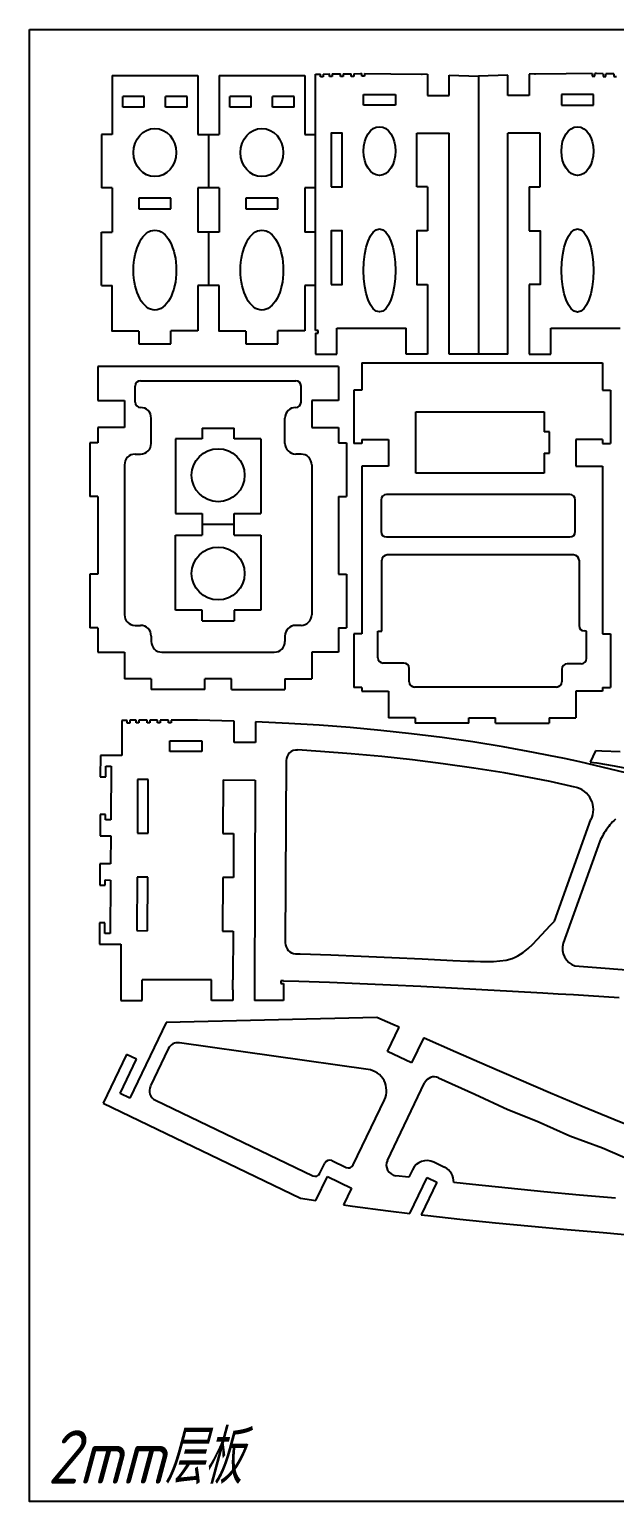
# Model space of a CAD drawing. Header units: millimetres. Extents: x 100 to 1723, y 75 to 1130.
# Drawn here: x 1152.2 to 1261.6, y 340.9 to 616 of the extents above; entities that cross this region are included whole.
import ezdxf

# ---------------------------------------------------------------- set-up
doc = ezdxf.new("R2010")
doc.units = ezdxf.units.MM
doc.layers.add('2mm层板', color=1, linetype='Continuous')
doc.styles.add('工程文字', font='gbeitc.shx', dxfattribs={"bigfont": 'gbcbig.shx'})

msp = doc.modelspace()

# ---------------------------------------------------------------- linework, layer by layer
msp.add_lwpolyline([(1152.24, 615.96), (1458.18, 615.96), (1458.18, 340.94), (1152.24, 340.94)], close=True)
at = {"layer": '2mm层板'}
for p, q in [((1167.69, 607.36), (1167.69, 596.35)), ((1183.69, 607.36), (1183.69, 596.35)), ((1187.69, 607.36), (1187.69, 596.35)), ((1203.69, 607.36), (1203.69, 596.35)), ((1205.69, 561.78), (1205.69, 607.59)), ((1206.64, 607.12), (1206.64, 607.61)), ((1207.14, 607.12), (1206.64, 607.12)), ((1207.14, 607.62), (1207.14, 607.12)), ((1208.34, 607.15), (1208.34, 607.65)), ((1208.84, 607.15), (1208.34, 607.15)), ((1208.84, 607.65), (1208.84, 607.15)), ((1210.39, 607.17), (1210.39, 607.67)), ((1210.89, 607.17), (1210.39, 607.17)), ((1210.89, 607.67), (1210.89, 607.17)), ((1212.35, 607.19), (1212.35, 607.69)), ((1212.85, 607.19), (1212.35, 607.19)), ((1212.85, 607.69), (1212.85, 607.19)), ((1214.39, 607.21), (1214.39, 607.71)), ((1214.89, 607.21), (1214.39, 607.21)), ((1214.89, 607.71), (1214.89, 607.21)), ((1226.66, 607.6), (1226.66, 603.6)), ((1230.66, 603.6), (1230.66, 607.42)), ((1236.16, 607.22), (1236.16, 555.32)), ((1241.66, 603.6), (1241.66, 607.42)), ((1245.66, 607.6), (1245.66, 603.6)), ((1257.43, 607.71), (1257.43, 607.21)), ((1257.43, 607.21), (1257.93, 607.21)), ((1257.93, 607.21), (1257.93, 607.71)), ((1259.48, 607.69), (1259.48, 607.19)), ((1259.48, 607.19), (1259.98, 607.19)), ((1259.98, 607.19), (1259.98, 607.69)), ((1261.43, 607.67), (1261.43, 607.17)), ((1261.43, 607.17), (1261.93, 607.17)), ((1169.69, 601.46), (1169.69, 603.46)), ((1173.69, 603.46), (1169.69, 603.46)), ((1173.69, 601.46), (1173.69, 603.46)), ((1177.69, 601.46), (1177.69, 603.46)), ((1181.69, 603.46), (1177.69, 603.46)), ((1181.69, 601.46), (1181.69, 603.46)), ((1189.69, 601.46), (1189.69, 603.46)), ((1193.69, 603.46), (1189.69, 603.46)), ((1193.69, 601.46), (1193.69, 603.46)), ((1197.69, 601.46), (1197.69, 603.46)), ((1201.69, 603.46), (1197.69, 603.46)), ((1201.69, 601.46), (1201.69, 603.46)), ((1214.66, 601.79), (1214.66, 603.79)), ((1214.66, 603.79), (1220.66, 603.79)), ((1220.66, 603.79), (1220.66, 601.79)), ((1226.66, 603.6), (1230.66, 603.6)), ((1245.66, 603.6), (1241.66, 603.6)), ((1257.66, 603.79), (1251.66, 603.79)), ((1251.66, 603.79), (1251.66, 601.79)), ((1257.66, 601.79), (1257.66, 603.79)), ((1173.69, 601.46), (1169.69, 601.46)), ((1181.69, 601.46), (1177.69, 601.46)), ((1193.69, 601.46), (1189.69, 601.46)), ((1201.69, 601.46), (1197.69, 601.46)), ((1220.66, 601.79), (1214.66, 601.79)), ((1251.66, 601.79), (1257.66, 601.79)), ((1167.69, 596.35), (1165.69, 596.35)), ((1165.69, 596.35), (1165.69, 586.35)), ((1183.69, 596.35), (1187.69, 596.35)), ((1185.69, 596.35), (1185.69, 586.35)), ((1203.69, 596.35), (1205.69, 596.35)), ((1224.66, 586.58), (1224.66, 596.57)), ((1224.66, 596.57), (1230.66, 596.57)), ((1230.66, 555.32), (1230.66, 596.6)), ((1241.66, 555.32), (1241.66, 596.6)), ((1247.66, 596.57), (1241.66, 596.57)), ((1247.66, 586.58), (1247.66, 596.57)), ((1167.69, 586.35), (1165.69, 586.35)), ((1167.69, 586.35), (1167.69, 578.11)), ((1187.69, 586.35), (1183.69, 586.35)), ((1183.69, 586.35), (1183.69, 578.11)), ((1187.69, 586.35), (1187.69, 578.11)), ((1205.69, 586.35), (1203.69, 586.35)), ((1203.69, 586.35), (1203.69, 578.11)), ((1226.66, 586.57), (1224.66, 586.58)), ((1226.66, 586.57), (1226.66, 578.34)), ((1245.66, 586.57), (1247.66, 586.58)), ((1245.66, 586.57), (1245.66, 578.34)), ((1178.69, 584.46), (1172.69, 584.46)), ((1172.69, 584.46), (1172.69, 582.46)), ((1178.69, 582.46), (1178.69, 584.46)), ((1198.69, 584.46), (1192.69, 584.46)), ((1192.69, 584.46), (1192.69, 582.46)), ((1198.69, 582.46), (1198.69, 584.46)), ((1172.69, 582.46), (1178.69, 582.46)), ((1192.69, 582.46), (1198.69, 582.46)), ((1165.69, 578.11), (1167.69, 578.11)), ((1187.69, 578.11), (1183.69, 578.11)), ((1205.69, 578.11), (1203.69, 578.11)), ((1165.69, 568.11), (1167.69, 568.11)), ((1187.69, 568.11), (1183.69, 568.11)), ((1205.69, 568.11), (1203.69, 568.11)), ((1226.66, 568.34), (1226.66, 555.32)), ((1245.66, 568.34), (1245.66, 555.32)), ((1205.69, 559.74), (1205.69, 561.78)), ((1172.69, 559.61), (1167.69, 559.59)), ((1172.69, 559.61), (1172.69, 557.22)), ((1183.69, 559.65), (1178.69, 559.63)), ((1178.69, 557.22), (1178.69, 559.63)), ((1192.69, 559.61), (1187.69, 559.59)), ((1192.69, 559.61), (1192.69, 557.22)), ((1203.69, 559.65), (1198.69, 559.63)), ((1198.69, 557.22), (1198.69, 559.63)), ((1206.19, 559.74), (1205.69, 559.74)), ((1205.69, 559.24), (1205.69, 557.74)), ((1205.69, 559.24), (1206.19, 559.24)), ((1206.19, 559.24), (1206.19, 559.74)), ((1209.69, 559.18), (1209.69, 560.18)), ((1209.69, 560.18), (1222.66, 560.18)), ((1209.69, 555.32), (1209.69, 559.18)), ((1222.66, 559.18), (1222.66, 560.18)), ((1222.66, 555.32), (1222.66, 559.18)), ((1249.66, 559.18), (1249.66, 560.18)), ((1249.66, 560.18), (1262.63, 560.18)), ((1249.66, 555.32), (1249.66, 559.18)), ((1172.69, 557.22), (1178.69, 557.22)), ((1192.69, 557.22), (1198.69, 557.22)), ((1205.69, 557.74), (1205.69, 555.32)), ((1165, 553.01), (1165, 546.62)), ((1210, 553.01), (1165, 553.01)), ((1205.69, 555.32), (1209.69, 555.32)), ((1210, 553.01), (1210, 546.62)), ((1214.36, 553.65), (1259.36, 553.65)), ((1214.36, 553.65), (1214.36, 548.58)), ((1226.66, 555.32), (1222.66, 555.32)), ((1241.66, 555.32), (1230.66, 555.32)), ((1245.66, 555.32), (1249.66, 555.32)), ((1259.36, 553.65), (1259.36, 548.58)), ((1173, 550.34), (1202, 550.34)), ((1172, 546.34), (1172, 549.34)), ((1203, 546.34), (1203, 549.34)), ((1214.36, 548.58), (1212.86, 548.58)), ((1212.86, 548.58), (1212.86, 538.58)), ((1259.36, 548.58), (1260.86, 548.58)), ((1260.86, 548.58), (1260.86, 538.58)), ((1165, 546.62), (1170, 546.62)), ((1170, 546.62), (1170, 541.62)), ((1173, 545.34), (1173, 545.34)), ((1202, 545.34), (1202, 545.34)), ((1210, 546.62), (1205, 546.62)), ((1205, 546.62), (1205, 541.62)), ((1224.46, 544.55), (1248.46, 544.55)), ((1224.46, 533.05), (1224.46, 544.55)), ((1248.46, 544.55), (1248.46, 540.8)), ((1175, 538.62), (1175, 543.34)), ((1200, 538.62), (1200, 543.34)), ((1165, 541.62), (1165, 538.73)), ((1170, 541.62), (1165, 541.62)), ((1179.51, 539.5), (1179.51, 525.5)), ((1184.51, 539.5), (1179.51, 539.5)), ((1184.51, 541.5), (1184.51, 539.5)), ((1184.51, 541.5), (1190.51, 541.5)), ((1190.51, 539.5), (1190.51, 541.5)), ((1195.51, 539.5), (1190.51, 539.5)), ((1195.51, 539.5), (1195.51, 525.5)), ((1205, 541.62), (1210, 541.62)), ((1210, 541.62), (1210, 538.73)), ((1214.36, 539.35), (1214.36, 538.58)), ((1214.36, 539.35), (1219.36, 539.35)), ((1219.36, 539.35), (1219.36, 534.35)), ((1249.46, 540.8), (1248.46, 540.8)), ((1249.46, 536.8), (1249.46, 540.8)), ((1259.36, 539.35), (1254.36, 539.35)), ((1254.36, 539.35), (1254.36, 534.35)), ((1259.36, 539.35), (1259.36, 538.58)), ((1163.5, 538.73), (1163.5, 528.73)), ((1165, 538.73), (1163.5, 538.73)), ((1172, 536.62), (1173, 536.62)), ((1203, 536.62), (1202, 536.62)), ((1210, 538.73), (1211.5, 538.73)), ((1211.5, 538.73), (1211.5, 528.73)), ((1214.36, 538.58), (1212.86, 538.58)), ((1248.46, 536.8), (1248.46, 533.05)), ((1248.46, 536.8), (1249.46, 536.8)), ((1259.36, 538.58), (1260.86, 538.58)), ((1170, 534.62), (1170, 506.62)), ((1205, 534.62), (1205, 506.62)), ((1214.36, 534.35), (1214.36, 503.03)), ((1219.36, 534.35), (1214.36, 534.35)), ((1254.36, 534.35), (1259.36, 534.35)), ((1259.36, 534.35), (1259.36, 503.03)), ((1248.46, 533.05), (1224.46, 533.05)), ((1165, 528.73), (1163.5, 528.73)), ((1165, 528.73), (1165, 514.18)), ((1210, 528.73), (1210, 514.18)), ((1210, 528.73), (1211.5, 528.73)), ((1217.96, 528.09), (1217.96, 522.15)), ((1253.25, 529.09), (1218.96, 529.09)), ((1254.25, 522.15), (1254.25, 528.09)), ((1179.51, 525.5), (1184.51, 525.5)), ((1184.51, 525.5), (1184.51, 521.5)), ((1190.51, 525.5), (1195.51, 525.5)), ((1190.51, 521.5), (1190.51, 525.5)), ((1190.51, 523.5), (1184.51, 523.5)), ((1179.51, 521.5), (1184.51, 521.5)), ((1179.51, 507.5), (1179.51, 521.5)), ((1190.51, 521.5), (1195.51, 521.5)), ((1195.51, 521.5), (1195.51, 507.5)), ((1218.96, 521.15), (1253.25, 521.15)), ((1253.95, 517.79), (1219.09, 517.79)), ((1218.09, 503.57), (1218.09, 516.79)), ((1254.95, 516.79), (1254.95, 504.58)), ((1165, 514.18), (1163.5, 514.18)), ((1163.5, 514.18), (1163.5, 504.18)), ((1210, 514.18), (1211.5, 514.18)), ((1211.5, 514.18), (1211.5, 504.18)), ((1184.51, 507.5), (1179.51, 507.5)), ((1184.51, 505.5), (1184.51, 507.5)), ((1195.51, 507.5), (1190.51, 507.5)), ((1190.51, 507.5), (1190.51, 505.5)), ((1165, 504.18), (1163.5, 504.18)), ((1165, 504.18), (1165, 499.62)), ((1172, 504.62), (1173, 504.62)), ((1184.51, 505.5), (1190.51, 505.5)), ((1203, 504.62), (1202, 504.62)), ((1210, 504.18), (1210, 499.62)), ((1210, 504.18), (1211.5, 504.18)), ((1217.35, 503.57), (1218.09, 503.57)), ((1217.35, 498.59), (1217.35, 503.57)), ((1256.34, 503.53), (1255.95, 503.58)), ((1256.34, 498.44), (1256.34, 503.53)), ((1175, 502.62), (1175, 501.62)), ((1200, 502.62), (1200, 501.62)), ((1214.36, 503.03), (1212.86, 503.03)), ((1212.86, 503.03), (1212.86, 493.03)), ((1259.36, 503.03), (1260.86, 503.03)), ((1260.86, 503.03), (1260.86, 493.03)), ((1165, 499.62), (1170, 499.62)), ((1170, 499.62), (1170, 494.62)), ((1177, 499.62), (1198, 499.62)), ((1210, 499.62), (1205, 499.62)), ((1205, 499.62), (1205, 494.62)), ((1222.2, 497.59), (1218.35, 497.59)), ((1223.2, 494.11), (1223.2, 496.59)), ((1251.73, 496.44), (1251.73, 494.11)), ((1255.34, 497.44), (1252.73, 497.44)), ((1175, 494.62), (1170, 494.62)), ((1175, 494.62), (1175, 492.62)), ((1185, 492.62), (1175, 492.62)), ((1190, 494.62), (1185, 494.62)), ((1185, 492.62), (1185, 494.62)), ((1190, 492.62), (1190, 494.62)), ((1190, 492.62), (1200, 492.62)), ((1200, 494.62), (1205, 494.62)), ((1200, 494.62), (1200, 492.62)), ((1214.36, 493.03), (1212.86, 493.03)), ((1214.36, 493.03), (1214.36, 492.35)), ((1214.36, 492.35), (1219.36, 492.35)), ((1219.36, 492.35), (1219.36, 487.35)), ((1250.73, 493.11), (1224.2, 493.11)), ((1259.36, 492.35), (1254.36, 492.35)), ((1254.36, 492.35), (1254.36, 487.35)), ((1259.36, 493.03), (1259.36, 492.35)), ((1259.36, 493.03), (1260.86, 493.03)), ((1224.36, 487.35), (1219.36, 487.35)), ((1224.36, 487.35), (1224.36, 486.35)), ((1234.36, 487.35), (1239.36, 487.35)), ((1234.36, 486.35), (1234.36, 487.35)), ((1239.36, 486.35), (1239.36, 487.35)), ((1249.36, 487.35), (1254.36, 487.35)), ((1249.36, 487.35), (1249.36, 486.35)), ((1234.36, 486.35), (1224.36, 486.35)), ((1239.36, 486.35), (1249.36, 486.35)), ((1178.47, 483.05), (1184.47, 483.05)), ((1178.47, 481.05), (1178.47, 483.05)), ((1184.47, 483.05), (1184.47, 481.05)), ((1206.64, 481.08), (1202.34, 481.35)), ((1184.47, 481.05), (1178.47, 481.05)), ((1200.22, 479.36), (1200.05, 445.31)), ((1212.39, 480.64), (1206.64, 481.08)), ((1218.13, 480.11), (1212.39, 480.64)), ((1223.86, 479.5), (1218.13, 480.11)), ((1229.58, 478.78), (1223.86, 479.5)), ((1235.29, 477.97), (1229.58, 478.78)), ((1172.46, 475.83), (1172.41, 465.83)), ((1174.46, 475.82), (1172.46, 475.83)), ((1174.41, 465.82), (1174.46, 475.82)), ((1240.98, 477.06), (1235.29, 477.97)), ((1246.66, 476.03), (1240.98, 477.06)), ((1249.55, 475.47), (1246.66, 476.03)), ((1188.46, 475.76), (1194.46, 475.72)), ((1254.2, 474.42), (1249.55, 475.47)), ((1250.4, 449.36), (1257.19, 468.34)), ((1260.98, 467.63), (1260.74, 467.35)), ((1261.23, 467.9), (1260.98, 467.63)), ((1261.49, 468.16), (1261.23, 467.9)), ((1261.75, 468.41), (1261.49, 468.16)), ((1172.41, 465.83), (1174.41, 465.82)), ((1190.41, 465.75), (1190.37, 457.51)), ((1259.14, 464.93), (1258.98, 464.62)), ((1259.31, 465.24), (1259.14, 464.93)), ((1259.49, 465.55), (1259.31, 465.24)), ((1259.67, 465.85), (1259.49, 465.55)), ((1259.87, 466.16), (1259.67, 465.85)), ((1260.07, 466.47), (1259.87, 466.16)), ((1260.29, 466.77), (1260.07, 466.47)), ((1260.51, 467.06), (1260.29, 466.77)), ((1260.74, 467.35), (1260.51, 467.06)), ((1258.84, 464.32), (1252.01, 445.24)), ((1258.98, 464.62), (1258.84, 464.32)), ((1172.37, 457.6), (1172.33, 447.6)), ((1174.37, 457.59), (1172.37, 457.6)), ((1174.33, 447.59), (1174.37, 457.59)), ((1248.79, 447.74), (1249.59, 448.59)), ((1249.59, 448.59), (1250.4, 449.36)), ((1172.33, 447.6), (1174.33, 447.59)), ((1190.33, 447.51), (1190.28, 438.44)), ((1246.32, 445.07), (1247.16, 445.95)), ((1247.16, 445.95), (1248.79, 447.74)), ((1201.99, 443.27), (1202.86, 443.28)), ((1202.86, 443.28), (1208.55, 443.07)), ((1208.55, 443.07), (1214.25, 442.84)), ((1214.25, 442.84), (1219.96, 442.59)), ((1242.99, 442.63), (1243.51, 442.88)), ((1243.51, 442.88), (1244.5, 443.5)), ((1244.5, 443.5), (1245.43, 444.24)), ((1245.43, 444.24), (1246.32, 445.07)), ((1219.96, 442.59), (1225.66, 442.33)), ((1225.66, 442.33), (1231.35, 442.05)), ((1231.35, 442.05), (1234.2, 441.89)), ((1234.2, 441.89), (1235.34, 441.89)), ((1235.34, 441.89), (1236.53, 441.86)), ((1236.53, 441.86), (1238.95, 441.85)), ((1238.95, 441.85), (1240.16, 441.93)), ((1240.16, 441.93), (1241.33, 442.11)), ((1241.33, 442.11), (1242.46, 442.42)), ((1242.46, 442.42), (1242.99, 442.63)), ((1254.2, 441.02), (1280.56, 438.93)), ((1169.31, 439.01), (1169.31, 438.5)), ((1173.3, 434.58), (1173.3, 438.44)), ((1186.26, 438.44), (1173.3, 438.44)), ((1186.26, 434.58), (1186.26, 438.44)), ((1199.74, 438.25), (1199.24, 438.25)), ((1199.24, 438.25), (1199.24, 437.75)), ((1199.24, 437.75), (1199.74, 437.75)), ((1199.74, 437.75), (1199.74, 434.58)), ((1169.3, 437.01), (1169.3, 434.58)), ((1169.3, 434.58), (1173.3, 434.58)), ((1190.26, 434.58), (1186.26, 434.58)), ((1190.27, 436.55), (1190.26, 434.58)), ((1194.33, 436.48), (1194.33, 434.58)), ((1199.74, 434.58), (1194.33, 434.58)), ((1199.74, 436.45), (1199.74, 436.45))]:
    msp.add_line(p, q, dxfattribs=at)
at = {"layer": '2mm层板', "lineweight": 25}
for p, q in [((1169.54, 486.86), (1169.51, 480.3)), ((1170.5, 486.88), (1169.54, 486.86)), ((1170.5, 486.39), (1170.5, 486.88)), ((1172.19, 486.91), (1171, 486.89)), ((1171, 486.89), (1171, 486.39)), ((1172.19, 486.41), (1172.19, 486.91)), ((1174.24, 486.92), (1172.69, 486.91)), ((1172.69, 486.91), (1172.69, 486.41)), ((1174.24, 486.43), (1174.24, 486.92)), ((1176.2, 486.93), (1174.74, 486.92)), ((1174.74, 486.92), (1174.74, 486.42)), ((1176.2, 486.44), (1176.2, 486.93)), ((1177.96, 486.94), (1176.7, 486.93)), ((1176.7, 486.93), (1176.7, 486.43)), ((1178.25, 486.94), (1177.96, 486.94)), ((1178.24, 486.44), (1178.25, 486.94)), ((1178.75, 486.94), (1178.74, 486.44)), ((1183.65, 486.9), (1178.75, 486.94)), ((1190.51, 486.74), (1183.65, 486.9)), ((1171, 486.39), (1170.5, 486.39)), ((1172.69, 486.41), (1172.19, 486.41)), ((1174.74, 486.42), (1174.24, 486.43)), ((1176.7, 486.43), (1176.2, 486.44)), ((1178.74, 486.44), (1178.24, 486.44)), ((1190.5, 482.74), (1190.51, 486.74)), ((1194.51, 486.61), (1194.5, 482.72)), ((1200.73, 486.32), (1194.51, 486.61)), ((1206.42, 485.96), (1200.73, 486.32)), ((1212.17, 485.52), (1206.42, 485.96)), ((1217.92, 485), (1212.17, 485.52)), ((1223.65, 484.38), (1217.92, 485)), ((1229.37, 483.67), (1223.65, 484.38)), ((1194.5, 482.72), (1190.5, 482.74)), ((1235.08, 482.85), (1229.37, 483.67)), ((1240.77, 481.94), (1235.08, 482.85)), ((1246.44, 480.91), (1240.77, 481.94)), ((1165.51, 480.32), (1165.49, 476.32)), ((1169.51, 480.3), (1165.51, 480.32)), ((1249.33, 480.35), (1246.44, 480.91)), ((1252.21, 479.75), (1249.33, 480.35)), ((1255.09, 479.13), (1252.21, 479.75)), ((1257.96, 478.48), (1255.09, 479.13)), ((1258.05, 481.2), (1257.05, 479.1)), ((1257.05, 479.1), (1258.27, 478.93)), ((1259.23, 481.15), (1258.05, 481.2)), ((1258.27, 478.93), (1261.53, 478.36)), ((1262.66, 480.99), (1259.23, 481.15)), ((1165.49, 476.32), (1166.49, 476.32)), ((1166.49, 476.32), (1166.5, 478.32)), ((1166.5, 478.32), (1167.5, 478.31)), ((1167.5, 478.31), (1167.45, 468.31)), ((1260.83, 477.79), (1257.96, 478.48)), ((1263.68, 477.08), (1260.83, 477.79)), ((1261.53, 478.36), (1264.78, 477.74)), ((1188.46, 475.76), (1188.41, 465.76)), ((1194.46, 475.72), (1194.33, 436.48)), ((1165.46, 469.32), (1165.44, 465.32)), ((1166.46, 469.32), (1165.46, 469.32)), ((1166.45, 468.32), (1166.46, 469.32)), ((1167.45, 468.31), (1166.45, 468.32)), ((1165.44, 465.32), (1167.44, 465.31)), ((1167.44, 465.31), (1167.41, 460.06)), ((1188.41, 465.76), (1190.41, 465.75)), ((1165.41, 460.07), (1165.4, 456.07)), ((1167.41, 460.06), (1165.41, 460.07)), ((1166.4, 456.07), (1166.4, 457.07)), ((1166.4, 457.07), (1167.4, 457.06)), ((1167.4, 457.06), (1167.35, 447.06)), ((1188.37, 457.52), (1188.33, 447.52)), ((1190.37, 457.51), (1188.37, 457.52)), ((1165.4, 456.07), (1166.4, 456.07)), ((1165.36, 449.07), (1165.34, 445.07)), ((1166.36, 449.07), (1165.36, 449.07)), ((1166.35, 447.07), (1166.36, 449.07)), ((1167.35, 447.06), (1166.35, 447.07)), ((1188.33, 447.52), (1190.33, 447.51)), ((1165.34, 445.07), (1169.34, 445.05)), ((1169.34, 445.05), (1169.31, 439.01)), ((1169.31, 438.5), (1169.3, 437.01)), ((1190.27, 436.55), (1190.28, 438.44)), ((1199.74, 438.25), (1202.59, 438.16)), ((1202.59, 438.16), (1208.29, 437.95)), ((1208.29, 437.95), (1213.99, 437.72)), ((1213.99, 437.72), (1219.69, 437.47)), ((1219.69, 437.47), (1225.39, 437.21)), ((1225.39, 437.21), (1231.09, 436.93)), ((1231.09, 436.93), (1236.79, 436.63)), ((1236.79, 436.63), (1242.49, 436.32)), ((1242.49, 436.32), (1248.19, 435.99)), ((1248.19, 435.99), (1251.04, 435.81)), ((1251.04, 435.81), (1253.89, 435.64)), ((1253.89, 435.64), (1256.74, 435.46)), ((1256.74, 435.46), (1259.59, 435.28)), ((1259.59, 435.28), (1262.44, 435.1)), ((1177.78, 430.42), (1171.01, 416.32)), ((1217.19, 431.36), (1177.78, 430.42)), ((1220.13, 430.07), (1217.19, 431.36)), ((1219.15, 425.04), (1221.32, 429.55)), ((1221.32, 429.55), (1220.13, 430.07)), ((1215.54, 421.67), (1180.27, 426.64)), ((1225.9, 427.54), (1223.66, 422.88)), ((1226.02, 427.49), (1225.9, 427.54)), ((1231.92, 424.91), (1226.02, 427.49)), ((1170.39, 424.47), (1166.01, 415.34)), ((1169.21, 417.18), (1172.27, 423.57)), ((1172.27, 423.57), (1170.39, 424.47)), ((1178.19, 425.53), (1174.85, 418.58)), ((1223.66, 422.88), (1219.15, 425.04)), ((1237.81, 422.34), (1231.92, 424.91)), ((1243.71, 419.79), (1237.81, 422.34)), ((1219.14, 404.67), (1226.09, 419.16)), ((1228.71, 420.12), (1235.51, 417.05)), ((1249.62, 417.26), (1243.71, 419.79)), ((1166.01, 415.34), (1202.88, 397.65)), ((1171.01, 416.32), (1169.21, 417.18)), ((1175.79, 415.91), (1205.21, 401.8)), ((1212.76, 403.83), (1218.59, 415.98)), ((1235.51, 417.05), (1241.64, 414.21)), ((1255.54, 414.76), (1249.62, 417.26)), ((1241.64, 414.21), (1247.14, 412.02)), ((1261.48, 412.3), (1255.54, 414.76)), ((1247.14, 412.02), (1253.24, 409.29)), ((1267.43, 409.87), (1261.48, 412.3)), ((1253.24, 409.29), (1259.31, 407.02)), ((1208.78, 404.63), (1211.43, 403.36)), ((1229.83, 403.38), (1227.83, 404.35)), ((1259.31, 407.02), (1264.94, 404.57)), ((1205.78, 397.18), (1207.95, 401.68)), ((1206.54, 402.27), (1207.45, 404.16)), ((1207.95, 401.68), (1212.45, 399.52)), ((1223.15, 401.52), (1220.7, 401.82)), ((1223.83, 402.94), (1223.15, 401.52)), ((1212.45, 399.52), (1210.96, 396.4)), ((1223.35, 394.77), (1226.56, 401.46)), ((1228.37, 400.59), (1225.45, 394.52)), ((1226.56, 401.46), (1228.37, 400.59)), ((1235.02, 400.15), (1231.53, 400.54)), ((1241.69, 399.47), (1235.02, 400.15)), ((1248.37, 398.82), (1241.69, 399.47)), ((1255.06, 398.21), (1248.37, 398.82)), ((1202.88, 397.65), (1205.78, 397.18)), ((1210.96, 396.4), (1212.64, 396.15)), ((1212.64, 396.15), (1219.31, 395.26)), ((1261.76, 397.62), (1255.06, 398.21)), ((1219.31, 395.26), (1223.35, 394.77)), ((1225.45, 394.52), (1226.68, 394.37)), ((1226.68, 394.37), (1232.67, 393.71)), ((1232.67, 393.71), (1239.35, 393.02)), ((1239.35, 393.02), (1246.05, 392.38)), ((1246.05, 392.38), (1252.75, 391.77)), ((1252.75, 391.77), (1259.45, 391.18)), ((1259.45, 391.18), (1266.19, 390.59))]:
    msp.add_line(p, q, dxfattribs=at)
at = {"layer": '2mm层板'}
for points in [[(1167.69, 607.36), (1183.69, 607.36)], [(1187.69, 607.36), (1203.69, 607.36)], [(1205.69, 607.59), (1206.64, 607.61)], [(1207.14, 607.62), (1208.41, 607.65)], [(1208.84, 607.65), (1210.39, 607.67)], [(1210.89, 607.67), (1212.35, 607.69)], [(1212.85, 607.69), (1214.11, 607.71), (1214.39, 607.71)], [(1214.89, 607.71), (1219.8, 607.69)], [(1219.8, 607.69), (1226.66, 607.6)], [(1225.5, 607.6), (1225.66, 607.6)], [(1230.66, 607.42), (1236.16, 607.22)], [(1241.66, 607.42), (1236.16, 607.22)], [(1252.52, 607.69), (1245.66, 607.6)], [(1246.83, 607.6), (1246.66, 607.6)], [(1257.43, 607.71), (1252.52, 607.69)], [(1259.48, 607.69), (1258.22, 607.71), (1257.93, 607.71)], [(1261.43, 607.67), (1259.98, 607.69)], [(1165.69, 568.11), (1165.69, 578.11)], [(1185.69, 578.11), (1185.69, 568.11)], [(1226.66, 578.34), (1224.66, 578.34), (1224.66, 568.34), (1226.66, 568.34)], [(1245.66, 578.34), (1247.66, 578.34), (1247.66, 568.34), (1245.66, 568.34)], [(1167.69, 559.51), (1167.69, 568.11)], [(1183.69, 568.11), (1183.69, 559.65)], [(1187.69, 559.51), (1187.69, 568.11)], [(1203.69, 568.11), (1203.69, 559.65)]]:
    msp.add_lwpolyline(points, dxfattribs=at)
for points in [[(1208.66, 586.58), (1210.66, 586.58), (1210.66, 596.58), (1208.66, 596.58)], [(1208.66, 568.34), (1210.66, 568.34), (1210.66, 578.34), (1208.66, 578.34)]]:
    msp.add_lwpolyline(points, close=True, dxfattribs=at)
for centre in [(1187.51, 532.68), (1187.51, 514.32)]:
    msp.add_circle(centre, 4.95, dxfattribs=at)
for centre, radius, start, end in [((1173, 549.34), 1, 90, 180), ((1202, 549.34), 1, 0, 90), ((1173, 546.34), 1, 180, 270), ((1173, 543.34), 2, 0, 90), ((1202, 543.34), 2, 90, 180), ((1202, 546.34), 1, 270, 0), ((1172, 534.62), 2, 90, 180), ((1173, 538.62), 2, 270, 0), ((1202, 538.62), 2, 180, 270), ((1203, 534.62), 2, 0, 90), ((1218.96, 528.09), 1, 90, 180), ((1253.25, 528.09), 1, 0, 90), ((1218.96, 522.15), 1, 180, 270), ((1253.25, 522.15), 1, 270, 0), ((1219.09, 516.79), 1, 90, 180), ((1253.95, 516.79), 1, 0, 90), ((1172, 506.62), 2, 180, 270), ((1203, 506.62), 2, 270, 0), ((1173, 502.62), 2, 0, 90), ((1202, 502.62), 2, 90, 180), ((1255.95, 504.58), 1, 180, 270), ((1177, 501.62), 2, 180, 270), ((1198, 501.62), 2, 270, 0), ((1218.35, 498.59), 1, 180, 270), ((1255.34, 498.44), 1, 270, 0), ((1222.2, 496.59), 1, 0, 90), ((1252.73, 496.44), 1, 90, 180), ((1224.2, 494.11), 1, 180, 270), ((1250.73, 494.11), 1, 270, 0), ((1202.22, 479.35), 2, 86.4562, 179.7258), ((1253.34, 470.22), 4.29, 333.9566, 78.3958), ((1202.12, 445.33), 2.06, 180.4093, 266.4415), ((1255.31, 444.27), 3.44, 163.5852, 251.1043)]:
    msp.add_arc(centre, radius, start, end, dxfattribs=at)
at = {"layer": '2mm层板', "lineweight": 25}
for centre, radius, start, end in [((1179.99, 424.66), 2, 81.9823, 154.3703), ((1214.98, 417.71), 4, 334.3703, 81.9823), ((1176.66, 417.71), 2, 154.3703, 244.3703), ((1227.89, 418.29), 2, 65.7201, 154.3703), ((1208.35, 403.73), 1, 64.3703, 154.3703), ((1220.94, 403.8), 2, 154.3703, 263.0709), ((1226.53, 401.64), 3, 64.3703, 154.3703), ((1205.64, 402.7), 1, 244.3703, 334.3703), ((1211.86, 404.26), 1, 244.3703, 334.3703), ((1228.54, 400.68), 3, 357.2835, 64.3703)]:
    msp.add_arc(centre, radius, start, end, dxfattribs=at)
at = {"layer": '2mm层板'}
for centre, major_axis, ratio in [((1175.69, 592.96), (0, -4.5), 0.888889), ((1195.69, 592.96), (0, -4.5), 0.888889), ((1217.66, 593.24), (0, 4.55), 0.659504), ((1254.66, 593.23), (0, 4.55), 0.659504), ((1175.69, 570.99), (0, -7.47), 0.53575), ((1195.69, 570.99), (0, -7.47), 0.53575), ((1217.66, 570.94), (0, 7.76), 0.386585), ((1254.66, 570.92), (0, 7.76), 0.386585)]:
    msp.add_ellipse(centre, major_axis=major_axis, ratio=ratio, dxfattribs=at)

# ---------------------------------------------------------------- texts
at = {"layer": '2mm层板', "insert": (1155.59, 354.27), "char_height": 10, "attachment_point": 1, "style": '工程文字'}
msp.add_mtext_dynamic_manual_height_columns('2mm层板', width=123.2202, gutter_width=12.5, heights=[23.9], dxfattribs=at)

doc.saveas('drawing.dxf')
